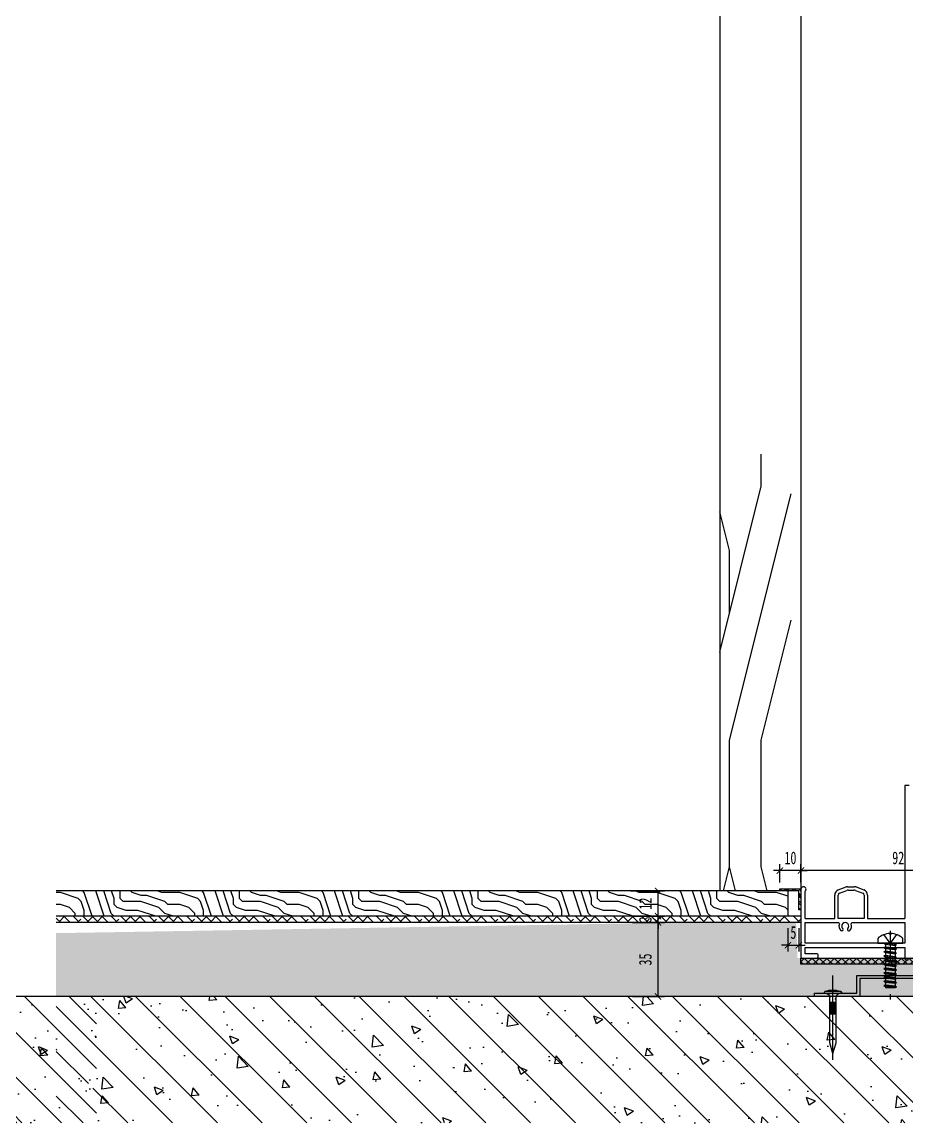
# Model space of a CAD drawing. Header units: millimetres. Extents: x 161920 to 181521, y -136232 to -127655.
# Drawn here: x 180683 to 181102, y -130815 to -130293 of the extents above; entities that cross this region are included whole.
import ezdxf

# ---------------------------------------------------------------- set-up
doc = ezdxf.new("R2010")
doc.units = ezdxf.units.MM
doc.header["$LTSCALE"] = 10
doc.header["$PDMODE"] = 3
for name, pattern in [('CENTER', [50.8, 31.75, -6.35, 6.35, -6.35]), ('DASHDOT', [1, 0.5, -0.25, 0, -0.25]), ('DASHED', [19.05, 12.7, -6.35])]:
    doc.linetypes.add(name, pattern=pattern)
for name, color, linetype in [('0-bh(填充)', 251, 'Continuous'), ('0BZ', 8, 'Continuous'), ('0ZX', 1, 'CENTER'), ('2-NORM', 3, 'Continuous'), ('2PJ', 4, 'Continuous'), ('2ZC', 3, 'Continuous'), ('4-Norm(立面正常)', 134, 'Continuous'), ('4-Wide(立面宽线)', 4, 'Continuous'), ('95', 95, 'Continuous'), ('D-Detail(节点图层)', 134, 'Continuous'), ('MISC13', 7, 'Continuous'), ('尺寸标注', 1, 'Continuous'), ('标注层', 6, 'Continuous'), ('钢材', 46, 'Continuous')]:
    doc.layers.add(name, color=color, linetype=linetype)
doc.styles.add('DIM', font='SimSun.ttf', dxfattribs={"width": 0.7})
doc.dimstyles.new('3', dxfattribs={"dimscale": 3, "dimtxt": 2, "dimasz": 1, "dimexe": 1, "dimexo": 1, "dimgap": 1, "dimtad": 1, "dimdec": 0, "dimzin": 0, "dimdsep": 46, "dimtxsty": 'DIM', "dimblk": 'ARCHTICK', "dimcen": 0, "dimclrd": 5, "dimclre": 5, "dimclrt": 35, "dimadec": 0, "dimazin": 0, "dimtfac": 0.5, "dimtdec": 0, "dimtix": 1, "dimtmove": 2, "dimatfit": 2, "dimldrblk": 'A', "dimfxl": 0, "dimtolj": 1, "dimtzin": 0, "dimlwd": -1, "dimlwe": -1, "dimarcsym": 0})

# ---------------------------------------------------------------- blocks, each defined once
blk = doc.blocks.new('射钉')
at = {"layer": '95', "linetype": 'ByBlock', "lineweight": 25}
for p, q in [((44750.72, 34477.67), (44750.92, 34477.67)), ((44721.82, 34473.67), (44726.82, 34475.17)), ((44721.82, 34473.67), (44726.82, 34472.17)), ((44726.82, 34475.17), (44748.32, 34475.17)), ((44750.32, 34477.17), (44750.32, 34477.27)), ((44751.32, 34476.5), (44751.32, 34477.27)), ((44751.32, 34470.07), (44751.33, 34476.42)), ((44751.79, 34475.24), (44751.35, 34476.35)), ((44751.82, 34472.25), (44751.82, 34475.1)), ((44726.82, 34472.17), (44748.32, 34472.17)), ((44750.32, 34470.07), (44750.32, 34470.17)), ((44750.72, 34469.67), (44750.92, 34469.67)), ((44751.79, 34472.1), (44751.35, 34470.99))]:
    blk.add_line(p, q, dxfattribs=at)
at = {"layer": '95', "linetype": 'ByBlock', "lineweight": -2}
for p, q in [((44740.4, 34475.17), (44740.4, 34472.17)), ((44740.74, 34475.17), (44740.74, 34472.17)), ((44741.09, 34475.17), (44741.09, 34472.17)), ((44741.43, 34475.17), (44741.43, 34472.17)), ((44741.78, 34475.17), (44741.78, 34472.17)), ((44742.12, 34475.17), (44742.12, 34472.17)), ((44742.47, 34475.17), (44742.47, 34472.17)), ((44742.81, 34475.17), (44742.81, 34472.17)), ((44743.16, 34475.17), (44743.16, 34472.17)), ((44743.5, 34475.17), (44743.5, 34472.17)), ((44743.85, 34475.17), (44743.85, 34472.17)), ((44744.19, 34475.17), (44744.19, 34472.17)), ((44744.54, 34475.17), (44744.54, 34472.17)), ((44744.88, 34475.17), (44744.88, 34472.17)), ((44745.23, 34475.17), (44745.23, 34472.17)), ((44745.57, 34475.17), (44745.57, 34472.17)), ((44745.92, 34475.17), (44745.92, 34472.17)), ((44750.32, 34470.17), (44750.32, 34477.17))]:
    blk.add_line(p, q, dxfattribs=at)
at = {"layer": '95', "linetype": 'ByBlock', "lineweight": 25}
for centre, radius, start, end in [((44750.72, 34477.27), 0.4, 90, 180), ((44750.92, 34477.27), 0.4, 0, 90), ((44748.32, 34477.17), 2, 270, 0), ((44751.72, 34476.5), 0.4, 180, 201.8014), ((44751.42, 34475.1), 0.4, 0, 21.8014), ((44751.42, 34472.25), 0.4, 338.1986, 0), ((44748.32, 34470.17), 2, 0, 90), ((44750.72, 34470.07), 0.4, 180, 270), ((44750.92, 34470.07), 0.4, 270, 0), ((44751.72, 34470.85), 0.4, 158.1986, 180)]:
    blk.add_arc(centre, radius, start, end, dxfattribs=at)
at = {"layer": '尺寸标注'}
blk.add_line((44718.83, 34473.67), (44758.76, 34473.67), dxfattribs=at)
blk = doc.blocks.new('90断热推拉门')
at = {"layer": '标注层'}
h = blk.add_hatch(dxfattribs=at)
h.set_pattern_fill('ANSI37', color=256, scale=20, style=0)
h.set_pattern_definition([(225, (425061.7592, 1867090.1746), (-1.767766953, 1.767766953), []), (135, (425061.7592, 1867090.1746), (1.767766953, 1.767766953), [])])
h.paths.add_polyline_path([(6287.87, -5574.32), (6287.87, -5577.32), (6380.07, -5577.32), (6380.07, -5574.32)])
at = {"layer": '0ZX', "linetype": 'DASHDOT', "ltscale": 3}
blk.add_line((6330.22, -5590.2), (6330.22, -5557.7), dxfattribs=at)
at = {"layer": '2PJ'}
for p, q in [((6333.22, -5563.54), (6327.22, -5564.28)), ((6327.97, -5563.87), (6327.97, -5563.32)), ((6327.97, -5563.32), (6332.47, -5563.32)), ((6332.47, -5565.32), (6332.47, -5563.95)), ((6333.22, -5565.54), (6327.22, -5566.28)), ((6333.22, -5567.54), (6327.22, -5568.28)), ((6333.22, -5569.54), (6327.22, -5570.28)), ((6327.97, -5565.87), (6327.97, -5564.5)), ((6327.97, -5567.87), (6327.97, -5566.5)), ((6327.97, -5569.87), (6327.97, -5568.5)), ((6332.47, -5567.32), (6332.47, -5565.95)), ((6332.47, -5569.32), (6332.47, -5567.95)), ((6333.22, -5571.54), (6327.22, -5572.28)), ((6333.22, -5573.54), (6327.22, -5574.28)), ((6327.97, -5571.87), (6327.97, -5570.5)), ((6327.97, -5573.87), (6327.97, -5572.5)), ((6327.97, -5575.87), (6327.97, -5574.5)), ((6332.47, -5571.32), (6332.47, -5569.95)), ((6332.47, -5573.32), (6332.47, -5571.95)), ((6332.47, -5575.32), (6332.47, -5573.95)), ((6333.22, -5575.54), (6327.22, -5576.28)), ((6333.22, -5577.54), (6327.22, -5578.28)), ((6333.22, -5579.54), (6327.22, -5580.28)), ((6327.97, -5577.87), (6327.97, -5576.5)), ((6327.97, -5579.87), (6327.97, -5578.5)), ((6332.47, -5577.32), (6332.47, -5575.95)), ((6332.47, -5579.32), (6332.47, -5577.95)), ((6332.47, -5581.32), (6332.47, -5579.95)), ((6333.22, -5581.54), (6327.22, -5582.28)), ((6333.22, -5583.54), (6327.22, -5584.28)), ((6327.97, -5581.87), (6327.97, -5580.5)), ((6327.97, -5583.87), (6327.97, -5582.5)), ((6332.47, -5583.32), (6332.47, -5581.95)), ((6332.47, -5584.32), (6332.47, -5583.95))]:
    blk.add_line(p, q, dxfattribs=at)
for points in [[(6333.22, -5563.54), (6332.47, -5563.95), (6327.97, -5564.5), (6327.22, -5564.28), (6327.97, -5563.87), (6332.47, -5563.32)], [(6333.22, -5565.54), (6332.47, -5565.95), (6327.97, -5566.5), (6327.22, -5566.28), (6327.97, -5565.87), (6332.47, -5565.32)], [(6333.22, -5567.54), (6332.47, -5567.95), (6327.97, -5568.5), (6327.22, -5568.28), (6327.97, -5567.87), (6332.47, -5567.32)], [(6333.22, -5569.54), (6332.47, -5569.95), (6327.97, -5570.5), (6327.22, -5570.28), (6327.97, -5569.87), (6332.47, -5569.32)], [(6287.87, -5574.32), (6287.87, -5577.32), (6380.07, -5577.32), (6380.07, -5574.32)], [(6333.22, -5571.54), (6332.47, -5571.95), (6327.97, -5572.5), (6327.22, -5572.28), (6327.97, -5571.87), (6332.47, -5571.32)], [(6333.22, -5573.54), (6332.47, -5573.95), (6327.97, -5574.5), (6327.22, -5574.28), (6327.97, -5573.87), (6332.47, -5573.32)], [(6333.22, -5575.54), (6332.47, -5575.95), (6327.97, -5576.5), (6327.22, -5576.28), (6327.97, -5575.87), (6332.47, -5575.32)], [(6333.22, -5577.54), (6332.47, -5577.95), (6327.97, -5578.5), (6327.22, -5578.28), (6327.97, -5577.87), (6332.47, -5577.32)], [(6333.22, -5579.54), (6332.47, -5579.95), (6327.97, -5580.5), (6327.22, -5580.28), (6327.97, -5579.87), (6332.47, -5579.32)], [(6333.22, -5581.54), (6332.47, -5581.95), (6327.97, -5582.5), (6327.22, -5582.28), (6327.97, -5581.87), (6332.47, -5581.32)]]:
    blk.add_lwpolyline(points, close=True, dxfattribs=at)
blk.add_lwpolyline([(6330.47, -5588.4), (6329.97, -5588.4), (6329.97, -5588.92, -0.177907), (6324.22, -5586.62), (6324.22, -5584.32), (6336.22, -5584.32), (6336.22, -5586.62, -0.177907), (6330.47, -5588.92)], format="xyb", close=True, dxfattribs=at)
blk.add_lwpolyline([(6327.36, -5584.32), (6327.22, -5584.28), (6327.97, -5583.87), (6332.47, -5583.32), (6333.22, -5583.54), (6332.47, -5583.95), (6329.44, -5584.32)], dxfattribs=at)
at = {"layer": '2PJ', "linetype": 'DASHED'}
blk.add_lwpolyline([(6333.21, -5588.4), (6330.22, -5584.32), (6327.22, -5588.4)], dxfattribs=at)
at = {"layer": '钢材'}
blk.add_lwpolyline([(6354.27, -5560.6), (6374.27, -5560.6), (6374.27, -5559.1), (6352.77, -5559.1), (6352.77, -5560.6), (6352.77, -5567.6), (6315.77, -5567.6), (6315.77, -5560.6), (6315.77, -5559.1), (6294.27, -5559.1), (6294.27, -5560.6), (6314.27, -5560.6), (6314.27, -5567.6), (6314.27, -5569.1), (6354.27, -5569.1)], close=True, dxfattribs=at)
at = {"layer": 'MISC13', "color": 0, "linetype": 'ByBlock', "rotation": 270}
blk.add_blockref('射钉', (-28170.66, 39189.72), dxfattribs=at)
at = {"layer": 'MISC13', "color": 0, "linetype": 'ByBlock', "extrusion": (0, 0, -1), "zscale": -1, "rotation": 270}
blk.add_blockref('射钉', (-40836.69, 39189.72), dxfattribs=at)
blk = doc.blocks.new('_ArchTick')
at = {"color": 0, "linetype": 'ByBlock', "const_width": 0.15}
blk.add_lwpolyline([(-0.5, -0.5), (0.5, 0.5)], dxfattribs=at)
blk = doc.blocks.new('*D381')
at = {"layer": '4-Wide(立面宽线)', "color": 5, "ltscale": 0.15}
for p, q in [((180971.8, -130719.57), (180986.95, -130719.57)), ((180983.95, -130754.57), (180983.95, -130719.57)), ((180971.8, -130754.57), (180986.95, -130754.57))]:
    blk.add_line(p, q, dxfattribs=at)
at = {"layer": 'Defpoints', "color": 0, "ltscale": 0.15}
for p in [(180968.8, -130719.57), (180983.95, -130719.57), (180968.8, -130754.57)]:
    blk.add_point(p, dxfattribs=at)
at = {"layer": '4-Wide(立面宽线)', "color": 5, "ltscale": 0.15, "xscale": 3, "yscale": 3, "zscale": 3}
for p, rotation in [((180983.95, -130719.57), 90), ((180983.95, -130754.57), 270)]:
    blk.add_blockref('_ArchTick', p, dxfattribs=dict(at, rotation=rotation))
at = {"layer": '4-Wide(立面宽线)', "color": 35, "ltscale": 0.15, "insert": (180977.95, -130737.07), "char_height": 6, "attachment_point": 5, "rotation": 90, "style": 'DIM'}
blk.add_mtext('\\A1;35', dxfattribs=at)
blk = doc.blocks.new('A')
for p, q in [((-0.37, 0), (-2.13, 0)), ((-1.44, 1.15), (-1.09, 1.44)), ((-1.44, 1.15), (-0.37, 0)), ((-1.44, -1.15), (-0.37, 0)), ((-1.09, 1.44), (0, 0)), ((-1.09, -1.44), (0, 0)), ((-1.44, -1.15), (-1.09, -1.44))]:
    blk.add_line(p, q)
for points in [[(-1.44, 1.15), (-1.09, 1.44), (-0.37, 0), (0, 0)], [(-1.44, -1.15), (-1.09, -1.44), (-0.37, 0), (0, 0)]]:
    blk.add_solid(points)
blk = doc.blocks.new('*D382')
at = {"layer": '4-Wide(立面宽线)', "color": 5, "ltscale": 0.15}
for p, q in [((180971.98, -130716.57), (180986.95, -130716.57)), ((180983.95, -130716.57), (180983.95, -130713.57)), ((180983.95, -130719.57), (180983.95, -130716.57)), ((180971.8, -130719.57), (180986.95, -130719.57)), ((180983.95, -130719.57), (180983.95, -130722.57))]:
    blk.add_line(p, q, dxfattribs=at)
at = {"layer": 'Defpoints', "color": 0, "ltscale": 0.15}
for p in [(180968.98, -130716.57), (180983.95, -130716.57), (180968.8, -130719.57)]:
    blk.add_point(p, dxfattribs=at)
at = {"layer": '4-Wide(立面宽线)', "color": 5, "ltscale": 0.15, "xscale": 3, "yscale": 3, "zscale": 3}
for p, rotation in [((180983.95, -130716.57), 270), ((180983.95, -130719.57), 90)]:
    blk.add_blockref('_ArchTick', p, dxfattribs=dict(at, rotation=rotation))
at = {"layer": '4-Wide(立面宽线)', "color": 35, "ltscale": 0.15, "insert": (180977.95, -130718.07), "char_height": 6, "attachment_point": 5, "rotation": 90, "style": 'DIM'}
blk.add_mtext('\\A1;3', dxfattribs=at)
blk = doc.blocks.new('*D383')
at = {"layer": '4-Wide(立面宽线)', "color": 5, "ltscale": 0.15}
for p, q in [((180970.83, -130704.57), (180986.95, -130704.57)), ((180983.95, -130716.57), (180983.95, -130704.57)), ((180971.98, -130716.57), (180986.95, -130716.57))]:
    blk.add_line(p, q, dxfattribs=at)
at = {"layer": 'Defpoints', "color": 0, "ltscale": 0.15}
for p in [(180967.83, -130704.57), (180983.95, -130704.57), (180968.98, -130716.57)]:
    blk.add_point(p, dxfattribs=at)
at = {"layer": '4-Wide(立面宽线)', "color": 5, "ltscale": 0.15, "xscale": 3, "yscale": 3, "zscale": 3}
for p, rotation in [((180983.95, -130704.57), 90), ((180983.95, -130716.57), 270)]:
    blk.add_blockref('_ArchTick', p, dxfattribs=dict(at, rotation=rotation))
at = {"layer": '4-Wide(立面宽线)', "color": 35, "ltscale": 0.15, "insert": (180977.95, -130710.57), "char_height": 6, "attachment_point": 5, "rotation": 90, "style": 'DIM'}
blk.add_mtext('\\A1;12', dxfattribs=at)
blk = doc.blocks.new('*D389')
at = {"layer": '4-Wide(立面宽线)', "color": 5, "ltscale": 0.15}
for p, q in [((181051.69, -130700.57), (181051.69, -130691.91)), ((181143.89, -130694.91), (181051.69, -130694.91)), ((181143.89, -130702.43), (181143.89, -130691.91))]:
    blk.add_line(p, q, dxfattribs=at)
at = {"layer": 'Defpoints', "color": 0, "ltscale": 0.15}
for p in [(181051.69, -130694.91), (181051.69, -130703.57), (181143.89, -130705.43)]:
    blk.add_point(p, dxfattribs=at)
at = {"layer": '4-Wide(立面宽线)', "color": 5, "ltscale": 0.15, "xscale": 3, "yscale": 3, "zscale": 3, "rotation": 180}
blk.add_blockref('_ArchTick', (181051.69, -130694.91), dxfattribs=at)
at = {"layer": '4-Wide(立面宽线)', "color": 5, "ltscale": 0.15, "xscale": 3, "yscale": 3, "zscale": 3}
blk.add_blockref('_ArchTick', (181143.89, -130694.91), dxfattribs=at)
at = {"layer": '4-Wide(立面宽线)', "color": 35, "ltscale": 0.15, "insert": (181097.79, -130688.91), "char_height": 6, "attachment_point": 5, "style": 'DIM'}
blk.add_mtext('\\A1;92', dxfattribs=at)
blk = doc.blocks.new('*D390')
at = {"layer": '4-Wide(立面宽线)', "color": 5, "ltscale": 0.15}
for p, q in [((181041.69, -130694.91), (181038.69, -130694.91)), ((181041.69, -130700.57), (181041.69, -130691.91)), ((181051.69, -130694.91), (181041.69, -130694.91)), ((181051.69, -130700.57), (181051.69, -130691.91)), ((181051.69, -130694.91), (181054.69, -130694.91))]:
    blk.add_line(p, q, dxfattribs=at)
at = {"layer": 'Defpoints', "color": 0, "ltscale": 0.15}
for p in [(181041.69, -130694.91), (181041.69, -130703.57), (181051.69, -130703.57)]:
    blk.add_point(p, dxfattribs=at)
at = {"layer": '4-Wide(立面宽线)', "color": 5, "ltscale": 0.15, "xscale": 3, "yscale": 3, "zscale": 3}
blk.add_blockref('_ArchTick', (181041.69, -130694.91), dxfattribs=at)
at = {"layer": '4-Wide(立面宽线)', "color": 5, "ltscale": 0.15, "xscale": 3, "yscale": 3, "zscale": 3, "rotation": 180}
blk.add_blockref('_ArchTick', (181051.69, -130694.91), dxfattribs=at)
at = {"layer": '4-Wide(立面宽线)', "color": 35, "ltscale": 0.15, "insert": (181046.69, -130688.91), "char_height": 6, "attachment_point": 5, "style": 'DIM'}
blk.add_mtext('\\A1;10', dxfattribs=at)
blk = doc.blocks.new('*D391')
at = {"layer": '4-Wide(立面宽线)', "color": 5, "ltscale": 0.15}
for p, q in [((181045.49, -130722.13), (181045.49, -130733.29)), ((181050.69, -130722.13), (181050.69, -130733.29)), ((181045.49, -130730.29), (181042.49, -130730.29)), ((181045.49, -130730.29), (181050.69, -130730.29)), ((181050.69, -130730.29), (181053.69, -130730.29))]:
    blk.add_line(p, q, dxfattribs=at)
at = {"layer": 'Defpoints', "color": 0, "ltscale": 0.15}
for p in [(181045.49, -130719.13), (181050.69, -130719.13), (181050.69, -130730.29)]:
    blk.add_point(p, dxfattribs=at)
at = {"layer": '4-Wide(立面宽线)', "color": 5, "ltscale": 0.15, "xscale": 3, "yscale": 3, "zscale": 3}
blk.add_blockref('_ArchTick', (181045.49, -130730.29), dxfattribs=at)
at = {"layer": '4-Wide(立面宽线)', "color": 5, "ltscale": 0.15, "xscale": 3, "yscale": 3, "zscale": 3, "rotation": 180}
blk.add_blockref('_ArchTick', (181050.69, -130730.29), dxfattribs=at)
at = {"layer": '4-Wide(立面宽线)', "color": 35, "ltscale": 0.15, "insert": (181048.09, -130724.29), "char_height": 6, "attachment_point": 5, "style": 'DIM'}
blk.add_mtext('\\A1;5', dxfattribs=at)

msp = doc.modelspace()

# ---------------------------------------------------------------- hatches: boundary and pattern name
at = {"layer": '0-bh(填充)', "ltscale": 10}
h = msp.add_hatch(dxfattribs=at)
h.set_pattern_fill('FC木纹浅SC300', color=250, scale=10, angle=45, style=0)
h.set_pattern_definition([(135, (193101.925, -127784.97), (-4e-15, 56.56854), [2, -38]), (135, (193124.552, -127801.94), (-4e-15, 56.56854), [4, -36]), (135, (193107.58, -127782.142), (-4e-15, 56.56854), [2, -38]), (135, (193127.38, -127796.284), (-4e-15, 56.56854), [2, -38]), (135, (193111.824, -127777.9), (-4e-15, 56.56854), [2, -38]), (135, (193128.795, -127792.04), (-4e-15, 56.56854), [2, -38]), (135, (193114.653, -127775.07), (-4e-15, 56.56854), [2, -38]), (135, (193133.038, -127787.8), (-4e-15, 56.56854), [2, -22, 2, -14]), (135, (193135.866, -127784.97), (-4e-15, 56.56854), [4, -20, 2, -14]), (135, (193141.523, -127782.142), (-4e-15, 56.56854), [2, -6, 2, -16, 2, -12]), (135, (193145.765, -127780.728), (-4e-15, 56.56854), [2, -8, 4, -26]), (135, (193128.795, -127760.93), (-4e-15, 56.56854), [2, -38]), (135, (193148.594, -127777.9), (-4e-15, 56.56854), [2, -10, 2, -26]), (90, (193124.552, -127807.598), (28.28427, 28.28427), [5.65684, -50.9117]), (90, (193100.51, -127783.556), (28.28427, 28.28427), [11.31371, -45.25483]), (90, (193114.653, -127769.414), (28.28427, 28.28427), [2.8284, -53.74014]), (90, (193141.523, -127790.627), (28.28427, 28.28427), [8.48528, -48.08326]), (90, (193117.48, -127766.586), (28.28427, 28.28427), [14.14214, -42.42641]), (90, (193121.724, -127762.343), (28.28427, 28.28427), [8.48528, -48.08326]), (180, (193130.21, -127765.171), (-28.28427, 28.28427), [2.8284, -53.74014]), (180, (193117.48, -127797.698), (-28.28427, 28.28427), [5.65684, -50.9117]), (180, (193127.38, -127784.97), (-28.28427, 28.28427), [5.65684, -50.9117]), (180, (193113.239, -127782.142), (-28.28427, 28.28427), [5.65684, -50.9117]), (180, (193125.966, -127772.243), (-28.28427, 28.28427), [5.65684, -50.9117]), (180, (193127.38, -127768), (-28.28427, 28.28427), [8.48528, -48.08326]), (180, (193117.48, -127792.042), (-28.28427, 28.28427), [8.48528, -48.08326]), (180, (193114.653, -127786.385), (-28.28427, 28.28427), [8.48528, -48.08326]), (180, (193128.795, -127780.728), (-28.28427, 28.28427), [8.48528, -48.08326]), (180, (193127.38, -127776.485), (-28.28427, 28.28427), [8.48528, -48.08326]), (108.43495, (193128.795, -127800.527), (-28.28427, 28.284271), [4.47214, -84.97058]), (108.43495, (193106.167, -127780.728), (-28.28427, 28.284271), [17.88854, -71.55418]), (108.43495, (193110.41, -127776.485), (-28.28427, 28.284271), [17.88854, -71.55418]), (108.43495, (193113.239, -127773.657), (-28.28427, 28.284271), [17.88856, -26.8, 8.9444, -35.80976]), (108.43495, (193114.653, -127766.586), (-28.28427, 28.284271), [4.47214, -84.97058]), (108.43495, (193150.008, -127782.142), (-28.28427, 28.284271), [4.47214, -84.97058]), (108.43495, (193127.38, -127759.515), (-28.28427, 28.284271), [8.94427, -80.49845]), (161.56505, (193108.996, -127792.042), (-28.284271, 28.28427), [8.94427, -80.49845]), (161.56505, (193125.966, -127794.87), (-28.284271, 28.28427), [8.94427, -80.49845]), (161.56505, (193121.724, -127799.113), (-28.284271, 28.28427), [4.47214, -84.97045]), (161.56505, (193127.38, -127790.627), (-28.284271, 28.28427), [13.41641, -76.02631]), (161.56505, (193121.724, -127784.97), (-28.284271, 28.28427), [8.94427, -80.49845]), (161.56505, (193120.31, -127780.728), (-28.284271, 28.28427), [8.94427, -80.49845]), (161.56505, (193131.623, -127786.385), (-28.284271, 28.28427), [4.47214, -84.97045]), (161.56505, (193133.038, -127782.142), (-28.284271, 28.28427), [4.47214, -84.97045]), (161.56505, (193127.38, -127765.171), (-28.284271, 28.28427), [4.47214, -84.97045]), (161.56505, (193118.895, -127776.485), (-28.284271, 28.28427), [4.47214, -84.97045]), (161.56505, (193140.109, -127780.728), (-28.284271, 28.28427), [13.41641, -76.02631]), (161.56505, (193144.351, -127779.314), (-28.284271, 28.28427), [8.94427, -80.49845]), (161.56505, (193120.31, -127772.243), (-28.284271, 28.28427), [4.472, -40.248, 4.472, -40.25072]), (161.56505, (193134.452, -127775.071), (-28.284271, 28.28427), [8.94427, -80.49845]), (161.56505, (193135.866, -127770.828), (-28.284271, 28.28427), [8.94427, -80.49845]), (161.56505, (193147.18, -127776.485), (-28.284271, 28.28427), [8.94427, -80.49845]), (161.56505, (193138.694, -127768), (-28.284271, 28.28427), [8.94427, -80.49845])])
h.paths.add_polyline_path([(181045.49, -130716.57), (181045.49, -130704.57), (180698.7, -130704.57), (180698.7, -130716.57)])
at = {"layer": '0-bh(填充)'}
h = msp.add_hatch(dxfattribs=at)
h.set_pattern_fill('ANSI38', color=250, style=0)
h.set_pattern_definition([(135, (205119.841, -214291.517), (2.24506403, 2.24506403), []), (45, (205119.841, -214291.517), (6.73519209, 2.24506403), [7.9375, -4.7625])])
h.paths.add_polyline_path([(180993.39, -130716.57), (181051.69, -130716.57), (181051.69, -130719.57), (180698.7, -130719.57), (180698.7, -130716.57)])
h = msp.add_hatch(dxfattribs=at)
h.set_pattern_fill('AR-CONC', color=250, scale=0.1, style=0)
h.set_pattern_definition([(130, (205119.841, -214269.517), (-18.218467, -1.5939086), [1.905, -20.955]), (185, (205119.841, -214269.517), (3.524342, 19.1056845), [1.524, -16.7640584]), (79.548555, (205118.323, -214269.65), (-14.6941247, 17.5117752), [1.619001, -17.8090245]), (133.8158, (205119.84, -214264.437), (-27.107904, -4.204233), [2.8575, -31.4325]), (83.364442, (205117.582, -214264.787), (-23.7404134, 24.7426125), [2.428502, -26.713561]), (188.81585, (205119.84, -214264.437), (-23.740413, 24.7426125), [2.285997, -25.145973]), (159, (205117.301, -214265.707), (-15.161439, -10.2265198), [1.905, -20.955]), (214, (205117.301, -214265.707), (-6.180203, 18.4187966), [1.524, -16.764]), (108.548555, (205116.037, -214266.56), (-21.341642, 8.192277), [1.619001, -17.8089938]), (142.5, (205119.841, -214269.517), (-0.30886033, 8.4555039), [0, -16.5608, 0, -17.018, 0, -16.8275]), (172.5, (205119.841, -214269.517), (-6.68196625, 10.0180575), [0, -9.7028, 0, -16.1798, 0, -6.4135]), (212.5, (205125.505, -214269.517), (-13.5590595, -0.5728744), [0, -6.35, 0, -19.812, 0, -26.289]), (222.5, (205128.045, -214269.517), (-14.8129181, 2.5426491), [0, -8.255, 0, -13.1572, 0, -18.669])])
h.paths.add_polyline_path([(181145.55, -130729.57), (181141.69, -130754.57), (181423.33, -130754.57), (181423.77, -130729.57)])
h.paths.add_polyline_path([(180993.39, -130719.57), (181049.49, -130719.57), (181049.99, -130736.35), (181141.69, -130735.85), (181141.69, -130754.57), (181091.08, -130754.57), (181049.49, -130754.57), (180698.7, -130754.57), (180698.7, -130724.57)])
h = msp.add_hatch(dxfattribs=at)
h.set_pattern_fill('AN钢筋混凝土SC10', color=249, scale=6, style=0, pattern_type=2)
h.set_pattern_definition([(135, (180896.683, -138180.119), (10.606602, 10.606602), []), (130, (180896.683, -138180.12), (-43.03561, -3.76513), [4.5, -49.5]), (185, (180896.683, -138180.12), (8.32508, 45.13153), [3.6, -39.6]), (79.5486, (180893.097, -138180.433), (-34.71056, 41.36637), [3.8244, -42.06853]), (133.8158, (180896.683, -138168.12), (-64.03446, -9.93114), [6.75, -74.25]), (83.3644, (180891.35, -138168.947), (-56.07976, 58.44707), [5.7366, -63.1028]), (188.8158, (180896.683, -138168.12), (-56.0797, 58.4471), [5.4, -59.4]), (159, (180890.683, -138171.12), (-35.81442, -24.15713), [4.5, -49.5]), (214, (180890.683, -138171.12), (-14.59892, 43.509), [3.6, -39.6]), (108.5486, (180887.7, -138173.13), (-50.41336, 19.35183), [3.8244, -42.06853]), (142.5, (180896.683, -138180.119), (-0.72959, 19.97363), [0, -39.12, 0, -40.2, 0, -39.75]), (172.5, (180896.683, -138180.12), (-15.78417, 23.6647), [0, -22.92, 0, -38.22, 0, -15.15]), (212.5, (180910.063, -138180.119), (-32.029346, -1.353292), [0, -15, 0, -46.8, 0, -62.1]), (222.5, (180916.063, -138180.12), (-34.99117, 6.0063), [0, -19.5, 0, -31.08, 0, -44.1])])
h.paths.add_polyline_path([(180717.86, -130814.57), (179903.62, -130814.57), (179903.62, -130798.05), (179923.62, -130798.05), (179903.62, -130788.89), (179903.62, -130754.57), (180717.86, -130754.57)])
h = msp.add_hatch(dxfattribs=at)
h.set_pattern_fill('AN钢筋混凝土SC10', color=249, scale=6, style=0, pattern_type=2)
h.set_pattern_definition([(135, (181691.764, -138180.119), (10.606602, 10.606602), []), (130, (181691.764, -138180.12), (-43.03561, -3.76513), [4.5, -49.5]), (185, (181691.764, -138180.12), (8.32508, 45.13153), [3.6, -39.6]), (79.5486, (181688.178, -138180.433), (-34.71056, 41.36637), [3.8244, -42.06853]), (133.8158, (181691.764, -138168.12), (-64.03446, -9.93114), [6.75, -74.25]), (83.3644, (181686.43, -138168.947), (-56.07976, 58.44707), [5.7366, -63.1028]), (188.8158, (181691.764, -138168.12), (-56.0797, 58.4471), [5.4, -59.4]), (159, (181685.764, -138171.12), (-35.81442, -24.15713), [4.5, -49.5]), (214, (181685.764, -138171.12), (-14.59892, 43.509), [3.6, -39.6]), (108.5486, (181682.78, -138173.13), (-50.41336, 19.35183), [3.8244, -42.06853]), (142.5, (181691.764, -138180.119), (-0.72959, 19.97363), [0, -39.12, 0, -40.2, 0, -39.75]), (172.5, (181691.764, -138180.12), (-15.78417, 23.6647), [0, -22.92, 0, -38.22, 0, -15.15]), (212.5, (181705.144, -138180.119), (-32.029346, -1.353292), [0, -15, 0, -46.8, 0, -62.1]), (222.5, (181711.144, -138180.12), (-34.99117, 6.0063), [0, -19.5, 0, -31.08, 0, -44.1])])
h.paths.add_polyline_path([(181512.94, -130814.57), (180698.7, -130814.57), (180698.7, -130798.05), (180718.7, -130798.05), (180698.7, -130788.89), (180698.7, -130754.57), (181512.94, -130754.57)])
at = {"layer": '4-Wide(立面宽线)', "ltscale": 0.15}
h = msp.add_hatch(dxfattribs=at)
h.set_pattern_fill('ANSI32', color=251, scale=0.5, style=0)
h.set_pattern_definition([(135, (181051.6914, -130713.5692), (1.6838, 1.6838), []), (135, (181050.5688, -130713.5692), (1.6838, 1.6838), [])])
h.paths.add_polyline_path([(181041.69, -130703.57), (181051.69, -130703.57), (181051.69, -130713.57), (181050.69, -130713.57), (181050.69, -130704.57), (181041.69, -130704.57)])
at = {"layer": 'D-Detail(节点图层)', "ltscale": 0.15}
h = msp.add_hatch(dxfattribs=at)
h.set_pattern_fill('木纹面5', color=251, scale=300, angle=90, style=0, pattern_type=2)
h.set_pattern_definition([(90, (9875.08, 136.72), (-300, 2e-14), [60, -90, 30, -120]), (90, (9867.58, 346.72), (-300, 2e-14), [60, -240]), (90, (9852.58, 316.72), (-300, 2e-14), [30, -270]), (90, (9845.08, 151.72), (-300, 2e-14), [15, -210, 15, -60]), (90, (9830.08, 256.72), (-300, 2e-14), [60, -90, 15, -135]), (90, (9822.58, 181.72), (-300, 2e-14), [45, -255]), (90, (9815.08, 256.72), (-300, 2e-14), [90, -210]), (90, (9807.58, 166.72), (-300, 2e-14), [60, -240]), (90, (9800.08, 286.72), (-300, 2e-14), [150, -150]), (90, (9785.08, 196.72), (-300, 2e-14), [30, -90, 60, -120]), (90, (9777.58, 406.72), (-300, 2e-14), [60, -240]), (90, (9770.08, 346.72), (-300, 2e-14), [30, -270]), (90, (9762.58, 286.72), (-300, 2e-14), [30, -270]), (90, (9755.08, 136.72), (-300, 2e-14), [60, -240]), (90, (9747.58, 286.72), (-300, 2e-14), [60, -240]), (90, (9732.58, 286.72), (-300, 2e-14), [60, -60, 60, -120]), (90, (9717.58, 226.72), (-300, 2e-14), [30, -150, 60, -60]), (90, (9710.08, 286.72), (-300, 2e-14), [90, -210]), (90, (9695.08, 286.72), (-300, 2e-14), [60, -240]), (90, (9687.58, 166.72), (-300, 2e-14), [90, -120, 30, -60]), (90, (9672.58, 166.72), (-300, 2e-14), [150, -150]), (90, (9665.08, 346.72), (-300, 2e-14), [30, -270]), (90, (9657.58, 256.72), (-300, 2e-14), [60, -240]), (90, (9650.08, 196.72), (-300, 2e-14), [30, -120, 30, -120]), (90, (9642.58, 166.72), (-300, 2e-14), [30, -90, 60, -120]), (90, (9635.08, 226.72), (-300, 2e-14), [30, -150, 30, -90]), (90, (9627.58, 286.72), (-300, 2e-14), [90, -210]), (90, (9612.58, 166.72), (-300, 2e-14), [60, -240]), (90, (9605.08, 316.72), (-300, 2e-14), [30, -270]), (90, (9597.58, 376.72), (-300, 2e-14), [30, -270]), (104.036243, (9852.58, 346.72), (1e-08, 300), [30.9, -1206.03166]), (104.036243, (9785.08, 376.72), (1e-08, 300), [30.9, -1206.03166]), (104.036243, (9605.08, 346.72), (1e-08, 300), [30.9, -1206.03166]), (104.036243, (9717.58, 256.72), (1e-08, 300), [30.9, -1206.03166]), (104.036243, (9672.58, 316.72), (1e-08, 300), [30.9, -1206.03166]), (104.036243, (9695.08, 346.72), (1e-08, 300), [30.9, -1206.03166]), (104.036243, (9642.58, 196.72), (1e-08, 300), [30.9, -1206.03166]), (104.036243, (9657.58, 316.72), (1e-08, 300), [30.9, -1206.03166]), (104.036243, (9770.08, 376.72), (1e-08, 300), [61.8, -1175.13166]), (104.036243, (9747.58, 346.72), (1e-08, 300), [61.8, -1175.13166]), (104.036243, (9732.58, 346.72), (1e-08, 300), [61.8, -1175.13166]), (255.963757, (9830.08, 256.72), (1e-08, -300), [30.9, -61.8, 30.9, -1113.33166]), (255.963757, (9785.08, 196.72), (1e-08, -300), [30.9, -1206.03166]), (255.963757, (9650.08, 196.72), (1e-08, -300), [61.8, -1175.13166]), (284.036243, (9867.58, 346.72), (-1e-08, -300), [30.9, -1206.03166]), (75.963757, (9867.58, 406.72), (-1e-08, 300), [30.9, -1206.03166]), (75.963757, (9762.58, 316.72), (-1e-08, 300), [30.9, -1206.03166]), (75.963757, (9710.08, 376.72), (-1e-08, 300), [30.9, -1206.03166]), (75.963757, (9687.58, 256.72), (-1e-08, 300), [30.9, -1206.03166]), (75.963757, (9650.08, 226.72), (-1e-08, 300), [30.9, -1206.03166]), (75.963757, (9635.08, 256.72), (-1e-08, 300), [30.9, -1206.03166]), (75.963757, (9687.58, 256.72), (-1e-08, 300), [30.9, -1206.03166]), (75.963757, (9642.58, 346.72), (-1e-08, 300), [123.6, -1113.33166]), (75.963757, (9845.08, 166.72), (-1e-08, 300), [123.6, -1113.33166]), (75.963757, (9822.58, 196.72), (-1e-08, 300), [123.6, -1113.33166]), (75.963757, (9807.58, 226.72), (-1e-08, 300), [30.9, -61.8, 61.8, -1082.43166]), (75.963757, (9785.08, 226.72), (-1e-08, 300), [61.8, -61.8, 61.8, -1051.53166]), (75.963757, (9755.08, 196.72), (-1e-08, 300), [123.6, -1113.33166]), (75.963757, (9732.58, 166.72), (-1e-08, 300), [123.6, -1113.33166]), (75.963757, (9717.58, 166.72), (-1e-08, 300), [123.6, -1113.33166]), (75.963757, (9627.58, 376.72), (-1e-08, 300), [30.9, -1206.03166]), (75.963768, (9597.58, 406.72), (-5.8e-05, 300), [61.8, -1175.13166]), (75.963768, (9612.58, 226.72), (-5.8e-05, 300), [61.8, -1175.13166]), (75.963758, (9875.08, 196.72), (-5e-06, 300), [123.6, -1113.33166]), (75.963758, (9665.08, 376.72), (-5e-06, 300), [92.7, -1144.23166]), (75.963758, (9687.58, 406.72), (-5e-06, 300), [185.4, -1051.53166])])
h.paths.add_polyline_path([(181046.99, -130497.5), (181013.19, -130497.5), (181013.19, -130704.57), (181046.99, -130704.57)])

# ---------------------------------------------------------------- linework, layer by layer
at = {"color": 146, "ltscale": 0.15}
msp.add_lwpolyline([(181041.69, -130703.57), (181051.69, -130703.57), (181051.69, -130713.57), (181050.69, -130713.57), (181050.69, -130704.57), (181041.69, -130704.57), (181041.69, -130703.57)], dxfattribs=at)
at = {"layer": '2-NORM', "color": 134}
for p, q in [((181013.19, -128324.57), (181013.19, -130704.57)), ((181051.69, -128324.57), (181051.69, -130704.57))]:
    msp.add_line(p, q, dxfattribs=at)
at = {"layer": '2ZC'}
for p, q in [((181102.94, -130654.57), (181100.94, -130654.57)), ((181100.94, -130654.57), (181100.94, -130717.55)), ((181051.69, -130703.75), (181051.69, -130735.85)), ((181053.69, -130717.55), (181053.69, -130704.65)), ((181069.38, -130704.08), (181073.1, -130702.68)), ((181069.94, -130705.57), (181073.39, -130704.28)), ((181073.8, -130702.55), (181077.08, -130702.55)), ((181074.09, -130704.15), (181076.79, -130704.15)), ((181077.49, -130704.28), (181080.94, -130705.57)), ((181077.78, -130702.68), (181081.5, -130704.08)), ((181067.69, -130717.55), (181067.69, -130706.51)), ((181069.29, -130717.55), (181069.29, -130706.51)), ((181081.59, -130706.51), (181081.59, -130717.55)), ((181083.19, -130706.51), (181083.19, -130717.55)), ((181053.69, -130717.55), (181067.69, -130717.55)), ((181053.69, -130729.35), (181053.69, -130719.55)), ((181053.69, -130719.55), (181069.4, -130719.55)), ((181081.59, -130717.55), (181069.29, -130717.55)), ((181075.98, -130719.55), (181100.94, -130719.55)), ((181083.19, -130717.55), (181100.94, -130717.55)), ((181100.94, -130719.55), (181100.94, -130729.35)), ((181100.94, -130729.35), (181053.69, -130729.35)), ((181053.69, -130731.35), (181100.94, -130731.35)), ((181053.69, -130734.35), (181053.69, -130731.35)), ((181100.94, -130731.35), (181100.94, -130736.75)), ((181052.19, -130736.35), (181059.29, -130736.35)), ((181059.29, -130734.35), (181053.69, -130734.35)), ((181059.79, -130735.85), (181059.79, -130734.85)), ((181101.44, -130737.25), (181102.44, -130737.25))]:
    msp.add_line(p, q, dxfattribs=at)
for centre, radius, start, end in [((181052.89, -130703.75), 1.2, 311.8103, 180), ((181070.29, -130706.51), 2.6, 110.556, 180), ((181070.29, -130706.51), 1, 110.556, 180), ((181073.8, -130704.55), 2, 90, 110.556), ((181074.09, -130706.15), 2, 90, 110.556), ((181076.79, -130706.15), 2, 69.444, 90), ((181077.08, -130704.55), 2, 69.444, 90), ((181080.59, -130706.51), 1, 0, 69.444), ((181080.59, -130706.51), 2.6, 0, 69.444), ((181069.4, -130720.05), 0.5, 339.949, 90), ((181072.69, -130721.25), 3, 159.949, 223.9429), ((181072.69, -130721.25), 1.7, 316.0571, 223.9429), ((181072.69, -130721.25), 3, 316.0571, 20.051), ((181075.98, -130720.05), 0.5, 90, 200.051), ((181071, -130722.88), 0.65, 223.9429, 43.9429), ((181074.38, -130722.88), 0.65, 136.0571, 316.0571), ((181052.19, -130735.85), 0.5, 180, 270), ((181059.29, -130734.85), 0.5, 0, 90), ((181059.29, -130735.85), 0.5, 270, 0), ((181101.44, -130736.75), 0.5, 180, 270)]:
    msp.add_arc(centre, radius, start, end, dxfattribs=at)
at = {"layer": '4-Norm(立面正常)', "color": 134}
for p, q in [((181051.69, -130716.57), (180698.7, -130716.57)), ((181051.69, -130719.57), (180698.7, -130719.57))]:
    msp.add_line(p, q, dxfattribs=at)
at = {"layer": '4-Wide(立面宽线)', "color": 4}
for q in [(180698.7, -130704.57), (181045.49, -130716.57)]:
    msp.add_line((181045.49, -130704.57), q, dxfattribs=at)
at = {"layer": '4-Wide(立面宽线)', "color": 6}
for p, q in [((180725.86, -130754.57), (179903.62, -130754.57)), ((181520.94, -130754.57), (180698.7, -130754.57))]:
    msp.add_line(p, q, dxfattribs=at)

# ---------------------------------------------------------------- block references
at = {"layer": '0BZ', "xscale": -1, "rotation": 180}
msp.add_blockref('90断热推拉门', (174763.82, -136313.67), dxfattribs=at)

# ---------------------------------------------------------------- dimensions: what is measured, and where the dimension line sits
at = {"layer": '4-Wide(立面宽线)', "color": 251, "ltscale": 0.15}
for base, p1, p2, picture, middle in [((181041.69, -130694.91), (181051.69, -130703.57), (181041.69, -130703.57), '*D390', (181046.69, -130688.91)), ((181051.69, -130694.91), (181143.89, -130705.43), (181051.69, -130703.57), '*D389', (181097.79, -130688.91)), ((181050.69, -130730.29), (181045.49, -130719.13), (181050.69, -130719.13), '*D391', (181048.09, -130724.29))]:
    dim = msp.add_linear_dim(base=base, p1=p1, p2=p2, dimstyle='3', dxfattribs=at)
    dim.commit()
    dim.dimension.update_dxf_attribs({"geometry": picture, "text_midpoint": middle})
for base, p1, p2, picture, middle in [((180983.95, -130704.57), (180968.98, -130716.57), (180967.83, -130704.57), '*D383', (180977.95, -130710.57)), ((180983.95, -130716.57), (180968.8, -130719.57), (180968.98, -130716.57), '*D382', (180977.95, -130718.07)), ((180983.95, -130719.57), (180968.8, -130754.57), (180968.8, -130719.57), '*D381', (180977.95, -130737.07))]:
    dim = msp.add_linear_dim(base=base, p1=p1, p2=p2, angle=90, dimstyle='3', dxfattribs=at)
    dim.commit()
    dim.dimension.update_dxf_attribs({"geometry": picture, "text_midpoint": middle})

doc.saveas('drawing.dxf')
